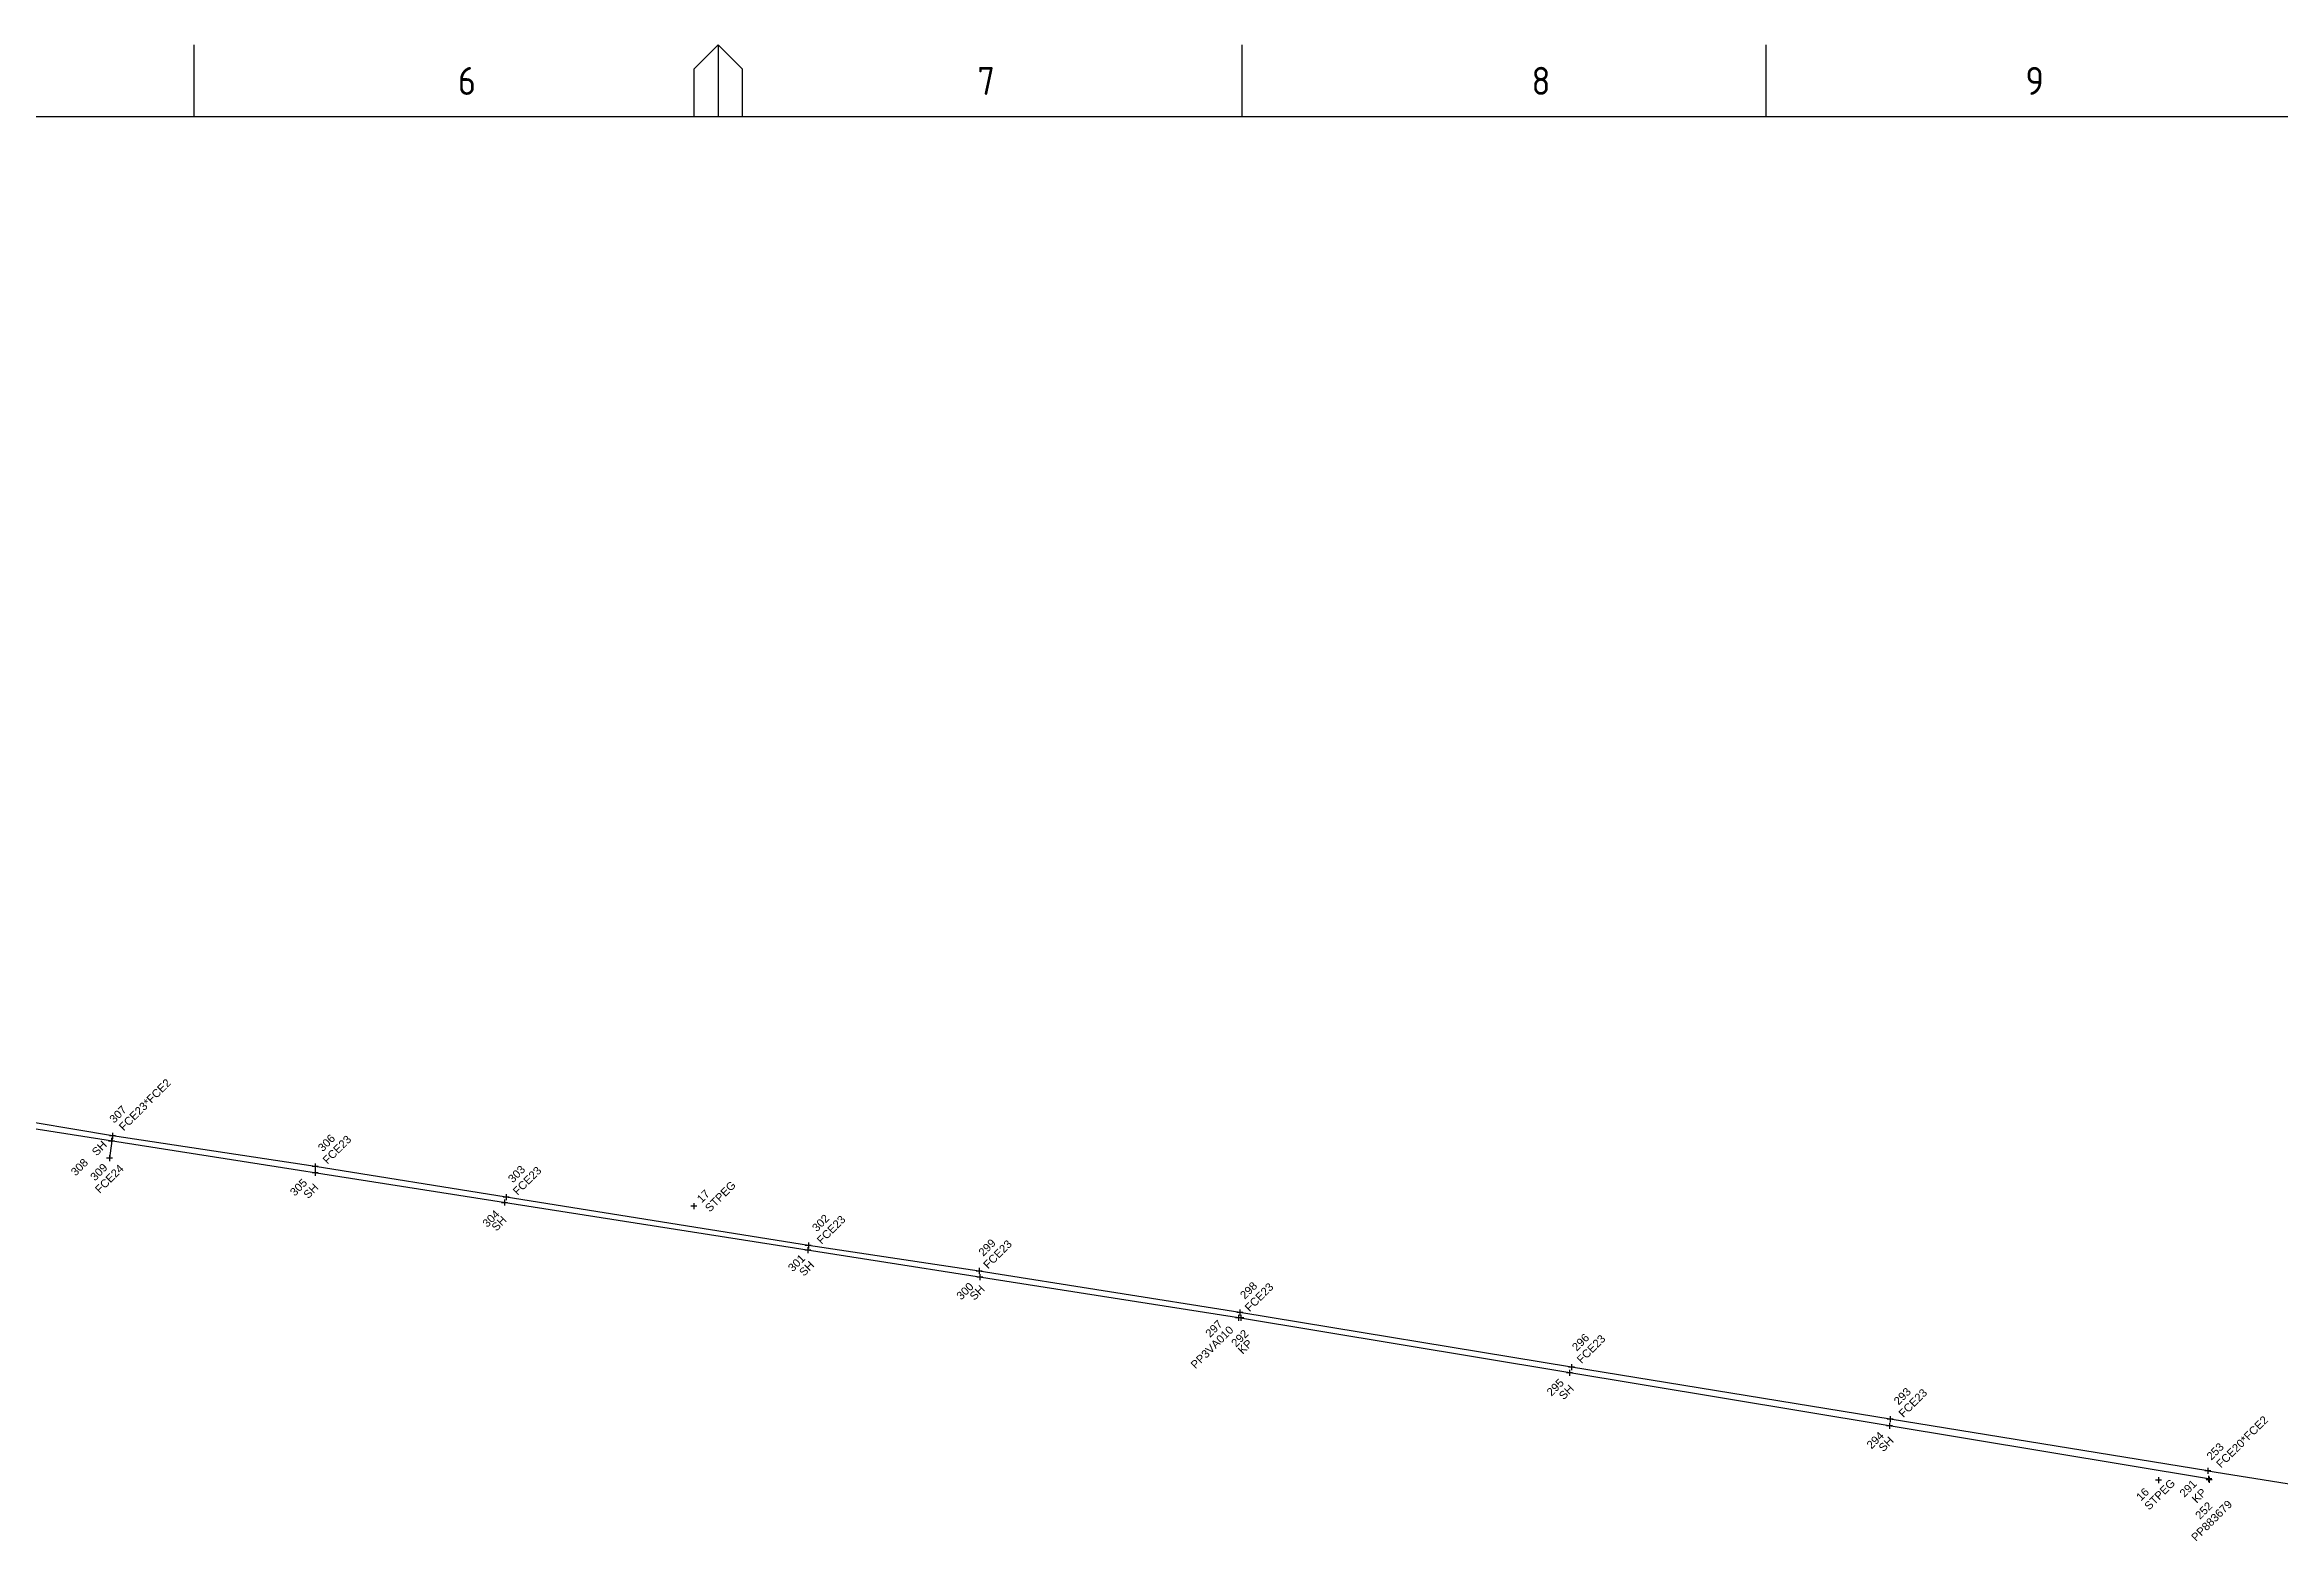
# Paper-space layout 'Survey1' of a CAD drawing. Header units: metres, sheet in millimetres. Extents: x -21 to 813, y -3 to 583.
# Drawn here: x 311.9 to 591.3, y 396.3 to 583.4 of the extents above; entities that cross this region are included whole.
import ezdxf
from ezdxf.enums import TextEntityAlignment as Align

# ---------------------------------------------------------------- set-up
doc = ezdxf.new("R2010")
doc.units = ezdxf.units.M
doc.layers.get('0').update_dxf_attribs({"color": 6})
doc.layers.add('Notes', color=7, linetype='Continuous')
doc.layers.add('SupportsUG_SP_EXT', color=7, linetype='Continuous')
doc.layers.get('0').freeze()
doc.styles.add('ARIAL', font='arial.ttf', dxfattribs={"height": 2})
doc.styles.add('iecISOCP', font='isocp.shx')
doc.styles.get("Standard").update_dxf_attribs({"font": 'arial.ttf'})

# ---------------------------------------------------------------- blocks, each defined once
blk = doc.blocks.new('A1_FRAME_TITLE')
at = {"layer": 'Notes', "linetype": 'Continuous'}
for p, q in [((351.17, 574.39), (351.17, 583.39)), ((413.68, 580.39), (416.68, 583.39)), ((416.68, 583.39), (416.68, 574.39)), ((416.68, 583.39), (419.68, 580.39)), ((482.19, 574.39), (482.19, 583.39)), ((547.7, 574.39), (547.7, 583.39)), ((413.68, 574.39), (413.68, 580.39)), ((419.68, 580.39), (419.68, 574.39))]:
    blk.add_line(p, q, dxfattribs=at)
at = {"layer": 'Notes', "color": 3, "linetype": 'Continuous', "flags": 128}
blk.add_lwpolyline([(824.37, 574.39), (149.5, 574.39)], dxfattribs=at)
blk.add_attdef('DRAFT_NUM', (29.9, 23.29), '', height=2.5, rotation=90)
at = {"layer": 'Notes', "color": 7, "style": 'iecISOCP'}
for s, p in [('6', (384.13, 577.12)), ('7', (449.08, 577.12)), ('8', (518.36, 577.12)), ('9', (580.11, 577.12))]:
    blk.add_text(s, height=3.5, dxfattribs=at).set_placement(p)
at = {"layer": 'Notes', "color": 7, "style": 'iecISOCP', "flags": 8}
blk.add_attdef('VERSION_NO', text='', height=2.5, rotation=90, dxfattribs=at).set_placement((302.04, 43.81), align=Align.MIDDLE_CENTER)
at = {"layer": 'Notes', "color": 7, "style": 'iecISOCP'}
for tag, p in [('CAP_NO', (513.19, 43.46)), ('IE_NUM', (513.05, 37.81)), ('REF_No_1', (335.24, 32.31)), ('REF_1', (362.52, 32.31)), ('GEN_WO', (441.71, 31.76)), ('HV_SWITCH', (513.46, 32.16)), ('REF_No_2', (335.24, 26.31)), ('REF_2', (362.52, 26.31)), ('OH_WO', (441.71, 25.81)), ('UBD_REF', (513.05, 25.83)), ('REF_No_3', (335.24, 20.31)), ('REF_3', (362.52, 20.31)), ('UG_WO', (441.71, 20.05)), ('GIS_MAP_No', (513.05, 20.04)), ('REF_No_4', (335.24, 14.31)), ('REF_4', (362.52, 14.31)), ('SUB_WO', (441.71, 13.81)), ('HV_OP_DIAG', (513.33, 14.2)), ('LGA', (512.95, 7.78))]:
    blk.add_attdef(tag, p, '', height=2.5, dxfattribs=at)
at = {"layer": 'Notes', "style": 'iecISOCP'}
for tag, p in [('T1', (684.37, 39.47)), ('T2', (684.37, 34.35)), ('T3', (684.37, 28.92)), ('T4', (684.37, 23.66)), ('T5', (684.37, 18.23)), ('T6', (684.37, 12.97))]:
    blk.add_attdef(tag, text='', height=3.5, dxfattribs=at).set_placement(p, align=Align.CENTER)
at = {"layer": 'Notes', "color": 7, "style": 'iecISOCP'}
for tag, p in [('scale', (567.76, 33.27)), ('DRAWN', (567.76, 24.93)), ('DATE', (567.76, 16.88)), ('DESIGN', (605.62, 9.15)), ('CHD', (567.76, 8.37))]:
    blk.add_attdef(tag, text='', height=2.5, dxfattribs=at).set_placement(p, align=Align.CENTER)
at = {"layer": 'Notes', "color": 4, "style": 'iecISOCP'}
blk.add_attdef('NUM', text='', height=7, dxfattribs=at).set_placement((792.37, 20.12), align=Align.MIDDLE_CENTER)
at = {"layer": 'Notes', "color": 1, "style": 'iecISOCP'}
blk.add_attdef('REV', text='', height=5, dxfattribs=at).set_placement((820.05, 17.1), align=Align.CENTER)
at = {"layer": 'Notes', "color": 7, "style": 'iecISOCP'}
for tag, p in [('NS', (790.71, 8.12)), ('SHTS', (805.41, 8.12))]:
    blk.add_attdef(tag, text='', height=2.5, dxfattribs=at).set_placement(p, align=Align.MIDDLE)
at = {"layer": 'Notes', "style": 'iecISOCP'}
blk.add_attdef('ExportID', (9.08, 2.39), '', height=2.5, dxfattribs=at)
at = {"layer": 'Notes', "style": 'iecISOCP', "flags": 1}
for tag, p in [('ProjectType', (14.17, -26.8)), ('ProjectNumber', (23.56, -26.82)), ('DrawingNumber', (35.51, -26.8)), ('ProjectDescription', (47.56, -26.83)), ('ExportDate', (60.28, -26.79)), ('ExportUserName', (69.15, -26.8)), ('DesignerCompanyName', (81.48, -26.79)), ('ExportAreaOfInterest', (97.1, -26.81)), ('GIS_SUCCESS', (112, -26.78)), ('CAD_SUCCESS', (121.79, -26.78)), ('DEPOTCODE', (132.11, -26.88)), ('ExportCategories', (140.08, -26.8)), ('Comments', (154.38, -26.88))]:
    blk.add_attdef(tag, p, '', height=1, dxfattribs=at)

psp = doc.layouts.new('Survey1')

# ---------------------------------------------------------------- linework, layer by layer
at = {"layer": 'Notes', "ltscale": 10}
for p, q in [((461.19, 424.25), (223.94, 461.46)), ((582.47, 404.14), (461.19, 424.25))]:
    psp.add_line(p, q, dxfattribs=at)
at = {"layer": 'Notes', "linetype": 'Continuous', "ltscale": 2}
for p, q in [((320.4, 447.01), (285.18, 452.87)), ((320.4, 447.01), (320.02, 444.19)), ((345.75, 443.15), (320.4, 447.01)), ((369.61, 439.34), (345.75, 443.15)), ((407.4, 433.27), (369.61, 439.34)), ((428.76, 430.1), (407.4, 433.27)), ((461.34, 424.9), (428.76, 430.1)), ((502.82, 418.07), (461.34, 424.9)), ((542.64, 411.59), (502.82, 418.07)), ((582.37, 405.13), (542.64, 411.59)), ((582.37, 405.13), (605.19, 401.46))]:
    psp.add_line(p, q, dxfattribs=at)
at = {"layer": 'Notes'}
for p, q in [((320.4, 447.39), (320.4, 446.64)), ((320.02, 444.56), (320.02, 443.81)), ((320.28, 446.72), (320.28, 445.97)), ((345.74, 442.73), (345.74, 441.98)), ((345.75, 443.52), (345.75, 442.77)), ((369.42, 439.02), (369.42, 438.27)), ((369.61, 439.71), (369.61, 438.96)), ((393.07, 438.6), (393.07, 437.85)), ((407.33, 433.07), (407.33, 432.32)), ((407.4, 433.65), (407.4, 432.9)), ((428.76, 430.48), (428.76, 429.73)), ((428.83, 429.7), (428.83, 428.95)), ((461.34, 425.27), (461.34, 424.52)), ((461.19, 424.63), (461.19, 423.88)), ((461.47, 424.64), (461.47, 423.89)), ((502.57, 417.76), (502.57, 417.01)), ((502.82, 418.44), (502.82, 417.69)), ((542.56, 411.13), (542.56, 410.38)), ((542.64, 411.96), (542.64, 411.21)), ((582.37, 405.5), (582.37, 404.75)), ((576.2, 404.31), (576.2, 403.56)), ((582.47, 404.51), (582.47, 403.76)), ((582.53, 404.36), (582.53, 403.61))]:
    psp.add_line(p, q, dxfattribs=at)
for points in [[(320.77, 447.01), (320.4, 447.01), (320.02, 447.01)], [(320.65, 446.35), (320.28, 446.35), (319.9, 446.35)], [(320.4, 444.19), (320.02, 444.19), (319.65, 444.19)], [(346.12, 442.36), (345.74, 442.36), (345.37, 442.36)], [(346.13, 443.15), (345.75, 443.15), (345.38, 443.15)], [(369.8, 438.64), (369.42, 438.64), (369.05, 438.64)], [(369.98, 439.34), (369.61, 439.34), (369.23, 439.34)], [(393.44, 438.22), (393.07, 438.22), (392.69, 438.22)], [(407.77, 433.27), (407.4, 433.27), (407.02, 433.27)], [(407.7, 432.7), (407.33, 432.7), (406.95, 432.7)], [(429.14, 430.1), (428.76, 430.1), (428.39, 430.1)], [(429.2, 429.33), (428.83, 429.33), (428.45, 429.33)], [(461.71, 424.9), (461.34, 424.9), (460.96, 424.9)], [(461.56, 424.25), (461.19, 424.25), (460.81, 424.25)], [(461.85, 424.26), (461.47, 424.26), (461.1, 424.26)], [(502.94, 417.39), (502.57, 417.39), (502.19, 417.39)], [(503.19, 418.07), (502.82, 418.07), (502.44, 418.07)], [(542.93, 410.76), (542.56, 410.76), (542.18, 410.76)], [(543.01, 411.59), (542.64, 411.59), (542.26, 411.59)], [(582.75, 405.13), (582.37, 405.13), (582, 405.13)], [(576.58, 403.94), (576.2, 403.94), (575.83, 403.94)], [(582.85, 404.14), (582.47, 404.14), (582.1, 404.14)], [(582.91, 403.98), (582.53, 403.98), (582.16, 403.98)]]:
    psp.add_lwpolyline(points, dxfattribs=at)

# ---------------------------------------------------------------- block references
at = {"layer": 'SupportsUG_SP_EXT'}
psp.add_blockref('A1_FRAME_TITLE', (-20.55, 0), dxfattribs=at)

# ---------------------------------------------------------------- texts
at = {"layer": 'Notes', "style": 'ARIAL'}
for s, p in [('FCE23*FCE2', (321.81, 447.54)), ('307', (320.61, 448.51)), ('306', (346.68, 444.94)), ('FCE23', (347.28, 443.38)), ('SH', (318.42, 444.41)), ('308', (315.79, 441.91)), ('309', (318.22, 441.29)), ('FCE24', (318.82, 439.73)), ('305', (343.19, 439.39)), ('303', (370.45, 441.05)), ('FCE23', (371.05, 439.49)), ('SH', (344.87, 439.07)), ('17', (394.06, 438.55)), ('STPEG', (395.08, 437.4)), ('304', (367.25, 435.48)), ('SH', (368.39, 435)), ('302', (408.46, 434.93)), ('FCE23', (409.06, 433.37)), ('299', (429.27, 431.86)), ('FCE23', (429.87, 430.3)), ('301', (405.45, 429.93)), ('SH', (406.85, 429.37)), ('300', (426.51, 426.41)), ('SH', (428.16, 426.36)), ('298', (461.97, 426.5)), ('FCE23', (462.57, 424.94)), ('PP3VA010', (455.81, 417.8)), ('297', (457.63, 421.72)), ('292', (460.87, 420.52)), ('296', (503.47, 420.02)), ('FCE23', (504.07, 418.46)), ('KP', (461.71, 419.62)), ('295', (500.31, 414.38)), ('SH', (501.83, 413.93)), ('293', (543.7, 413.27)), ('FCE23', (544.3, 411.71)), ('FCE20*FCE2', (584.01, 405.4)), ('294', (540.31, 407.78)), ('SH', (541.8, 407.43)), ('253', (582.81, 406.37)), ('16', (574.01, 401.28)), ('STPEG', (575.03, 400.14)), ('291', (579.43, 401.74)), ('KP', (580.97, 401.01)), ('PP883679', (580.89, 396.23)), ('252', (581.39, 398.98))]:
    psp.add_text(s, height=1, rotation=45, dxfattribs=at).set_placement(p)

doc.saveas('drawing.dxf')
